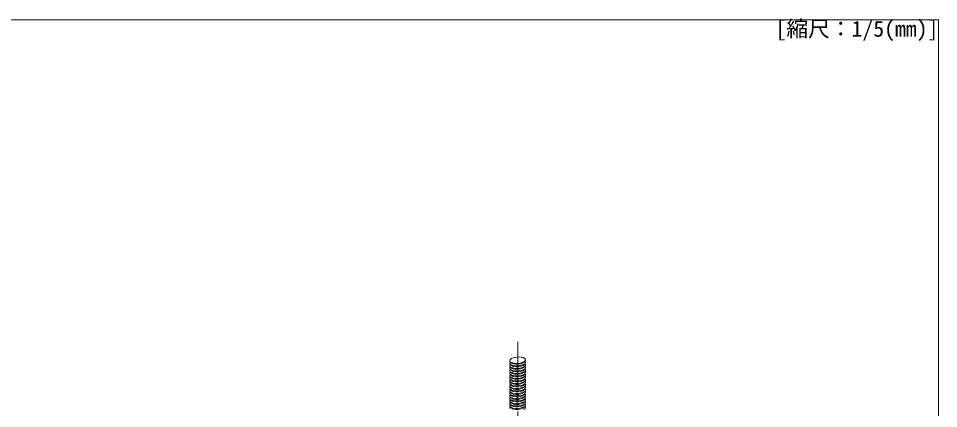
# Model space of a CAD drawing. Units: millimetres on the paper, with parts at other scales. Extents: x -195 to 195, y -135 to 133.
# Drawn here: x 89.2 to 195, y 87.8 to 132.7 of the extents above; entities that cross this region are included whole.
import ezdxf
from ezdxf.enums import TextEntityAlignment as Align

# ---------------------------------------------------------------- set-up
doc = ezdxf.new("R2010")
doc.units = ezdxf.units.MM
doc.linetypes.add('CHAIN1', pattern=[8, 5, -1, 1, -1])
for name, color, linetype, lineweight in [('3-0_中心線', 4, 'CHAIN1', 9), ('3-1_吊り材', 7, 'Continuous', 18), ('F-3_野縁', 7, 'Continuous', 18)]:
    doc.layers.add(name, color=color, linetype=linetype, lineweight=lineweight)
doc.styles.add('ＭＳ ゴシック', font='')
doc.styles.get('ＭＳ ゴシック').set_extended_font_data('MS Gothic')

msp = doc.modelspace()

# ---------------------------------------------------------------- linework, layer by layer
at = {"layer": '3-0_中心線'}
msp.add_line((146.6, 58.502), (146.6, 96.328), dxfattribs=at)
at = {"layer": '3-1_吊り材'}
for centre, radius, start, end in [((145.944, 93.304), 0.241, 149.19629, 182.65442), ((145.822, 93.303), 0.119, 185.22946, 230.62993), ((145.944, 93.016), 0.241, 149.19629, 182.65442), ((146.138, 93.171), 0.476, 121.92264, 147.43625), ((146.138, 92.883), 0.476, 139.82249, 147.43625), ((146.246, 93.848), 0.809, 231.87604, 255.52188), ((146.01, 93.168), 0.217, 177.49636, 182.65442), ((145.9, 93.168), 0.108, 185.22946, 230.62993), ((146.704, 91.838), 1.919, 76.41743, 115.19315), ((146.496, 94.929), 1.919, 256.41753, 295.19316), ((147.054, 93.128), 0.403, 83.63104, 83.6311), ((146.894, 92.759), 0.98, 63.1291, 74.57149), ((147.105, 93.259), 0.447, 83.63104, 83.6311), ((147.105, 92.971), 0.447, 83.63104, 83.6311), ((147.105, 92.683), 0.447, 83.63104, 83.6311), ((147.009, 93.489), 0.481, 298.99318, 322.68176), ((147.054, 93.66), 0.535, 298.99318, 322.68176), ((147.054, 93.674), 0.546, 298.34956, 298.34959), ((146.99, 93.008), 0.715, 50.99548, 60.99356), ((147.273, 93.275), 0.142, 326.64903, 356.1021), ((146.99, 92.72), 0.715, 50.99548, 51.79807), ((147.293, 93.408), 0.214, 18.32616, 46.81763), ((147.293, 93.12), 0.214, 18.32616, 46.81763), ((147.348, 93.423), 0.158, 326.64903, 19.34467), ((147.348, 93.135), 0.158, 326.64903, 19.34467), ((145.822, 93.016), 0.119, 185.22946, 230.62993), ((145.944, 92.728), 0.241, 149.19629, 182.65442), ((145.822, 92.728), 0.119, 185.22946, 230.62993), ((145.944, 92.44), 0.241, 149.19629, 182.65442), ((145.822, 92.44), 0.119, 185.22946, 230.62993), ((145.944, 92.152), 0.241, 149.19629, 182.65442), ((145.822, 92.152), 0.119, 185.22946, 230.62993), ((146.138, 92.595), 0.476, 139.82249, 147.43625), ((146.138, 92.307), 0.476, 139.82249, 147.43625), ((146.138, 92.019), 0.476, 139.82249, 147.43625), ((146.246, 93.56), 0.809, 231.87604, 255.52188), ((146.246, 93.272), 0.809, 231.87604, 255.52188), ((146.246, 92.984), 0.809, 231.87604, 255.52188), ((146.246, 92.696), 0.809, 231.87604, 255.52188), ((146.01, 92.88), 0.217, 177.49636, 182.65442), ((145.9, 92.88), 0.108, 185.22946, 230.62993), ((146.01, 92.592), 0.217, 177.49636, 182.65442), ((145.9, 92.592), 0.108, 185.22946, 230.62993), ((146.01, 92.304), 0.217, 177.49636, 182.65442), ((145.9, 92.304), 0.108, 185.22946, 230.62993), ((146.282, 93.657), 0.728, 231.87604, 255.52188), ((146.282, 93.369), 0.728, 231.87604, 255.52188), ((146.282, 93.081), 0.728, 231.87604, 255.52188), ((146.282, 92.794), 0.728, 231.87604, 255.52188), ((146.21, 93.679), 0.637, 254.92072, 255.07927), ((146.21, 93.391), 0.637, 254.92072, 255.07927), ((146.21, 93.103), 0.637, 254.92072, 255.07927), ((146.21, 92.815), 0.637, 254.92072, 255.07927), ((146.496, 94.641), 1.919, 256.41753, 295.19316), ((146.496, 94.353), 1.919, 256.41753, 295.19316), ((146.496, 94.066), 1.919, 256.41753, 295.19316), ((146.249, 93.506), 0.573, 254.92072, 255.07927), ((146.249, 93.218), 0.573, 254.92072, 255.07927), ((146.249, 92.93), 0.573, 254.92072, 255.07927), ((146.249, 92.642), 0.573, 254.92072, 255.07927), ((146.507, 94.631), 1.728, 256.41753, 295.19316), ((146.507, 94.343), 1.728, 256.41753, 295.19316), ((146.507, 94.055), 1.728, 256.41753, 295.19316), ((146.507, 93.767), 1.728, 256.41753, 295.19316), ((147.105, 92.395), 0.447, 83.63104, 83.6311), ((147.105, 92.108), 0.447, 83.63104, 83.6311), ((147.105, 91.82), 0.447, 83.63104, 83.6311), ((147.008, 93.501), 0.492, 298.34956, 298.34959), ((147.009, 93.201), 0.481, 298.99318, 322.68176), ((147.008, 93.213), 0.492, 298.34956, 298.34959), ((147.009, 92.913), 0.481, 298.99318, 322.68176), ((147.008, 92.925), 0.492, 298.34956, 298.34959), ((147.009, 92.625), 0.481, 298.99318, 322.68176), ((147.008, 92.637), 0.492, 298.34956, 298.34959), ((147.054, 93.372), 0.535, 298.99318, 322.68176), ((147.054, 93.084), 0.535, 298.99318, 322.68176), ((147.054, 92.797), 0.535, 298.99318, 322.68176), ((147.054, 92.509), 0.535, 298.99318, 322.68176), ((147.054, 93.386), 0.546, 298.34956, 298.34959), ((147.054, 93.098), 0.546, 298.34956, 298.34959), ((147.054, 92.81), 0.546, 298.34956, 298.34959), ((147.273, 92.987), 0.142, 326.64903, 356.1021), ((147.273, 92.699), 0.142, 326.64903, 356.1021), ((147.273, 92.411), 0.142, 326.64903, 356.1021), ((147.273, 92.123), 0.142, 326.64903, 356.1021), ((146.99, 92.432), 0.715, 50.99548, 51.79807), ((146.99, 92.144), 0.715, 50.99548, 51.79807), ((146.99, 91.856), 0.715, 50.99548, 51.79807), ((146.99, 91.568), 0.715, 50.99548, 51.79807), ((147.293, 92.832), 0.214, 18.32616, 46.81763), ((147.293, 92.544), 0.214, 18.32616, 46.81763), ((147.293, 92.256), 0.214, 18.32616, 46.81763), ((147.293, 91.968), 0.214, 18.32616, 46.81763), ((147.348, 92.847), 0.158, 326.64903, 19.34467), ((147.348, 92.559), 0.158, 326.64903, 19.34467), ((147.348, 92.271), 0.158, 326.64903, 19.34467), ((145.944, 91.864), 0.241, 149.19629, 182.65442), ((145.822, 91.864), 0.119, 185.22946, 230.62993), ((145.944, 91.576), 0.241, 149.19629, 182.65442), ((145.822, 91.576), 0.119, 185.22946, 230.62993), ((145.944, 91.288), 0.241, 149.19629, 182.65442), ((145.822, 91.288), 0.119, 185.22946, 230.62993), ((145.944, 91), 0.241, 149.19629, 182.65442), ((146.138, 91.731), 0.476, 139.82249, 147.43625), ((146.138, 91.443), 0.476, 139.82249, 147.43625), ((146.138, 91.155), 0.476, 139.82249, 147.43625), ((146.138, 90.867), 0.476, 139.82249, 147.43625), ((146.246, 92.408), 0.809, 231.87604, 255.52188), ((146.246, 92.12), 0.809, 231.87604, 255.52188), ((146.246, 91.832), 0.809, 231.87604, 255.52188), ((146.01, 92.016), 0.217, 177.49636, 182.65442), ((145.9, 92.016), 0.108, 185.22946, 230.62993), ((146.01, 91.728), 0.217, 177.49636, 182.65442), ((145.9, 91.728), 0.108, 185.22946, 230.62993), ((146.01, 91.44), 0.217, 177.49636, 182.65442), ((145.9, 91.44), 0.108, 185.22946, 230.62993), ((146.01, 91.152), 0.217, 177.49636, 182.65442), ((145.9, 91.152), 0.108, 185.22946, 230.62993), ((146.282, 92.506), 0.728, 231.87604, 255.52188), ((146.282, 92.218), 0.728, 231.87604, 255.52188), ((146.282, 91.93), 0.728, 231.87604, 255.52188), ((146.282, 91.642), 0.728, 231.87604, 255.52188), ((146.21, 92.527), 0.637, 254.92072, 255.07927), ((146.21, 92.239), 0.637, 254.92072, 255.07927), ((146.21, 91.951), 0.637, 254.92072, 255.07927), ((146.21, 91.663), 0.637, 254.92072, 255.07927), ((146.496, 93.778), 1.919, 256.41753, 295.19316), ((146.496, 93.49), 1.919, 256.41753, 295.19316), ((146.496, 93.202), 1.919, 256.41753, 295.19316), ((146.496, 92.914), 1.919, 256.41753, 295.19316), ((146.249, 92.354), 0.573, 254.92072, 255.07927), ((146.249, 92.066), 0.573, 254.92072, 255.07927), ((146.249, 91.778), 0.573, 254.92072, 255.07927), ((146.507, 93.479), 1.728, 256.41753, 295.19316), ((146.507, 93.191), 1.728, 256.41753, 295.19316), ((146.507, 92.903), 1.728, 256.41753, 295.19316), ((146.507, 92.615), 1.728, 256.41753, 295.19316), ((147.105, 91.532), 0.447, 83.63104, 83.6311), ((147.105, 91.244), 0.447, 83.63104, 83.6311), ((147.105, 90.956), 0.447, 83.63104, 83.6311), ((147.105, 90.668), 0.447, 83.63104, 83.6311), ((147.009, 92.337), 0.481, 298.99318, 322.68176), ((147.008, 92.349), 0.492, 298.34956, 298.34959), ((147.009, 92.049), 0.481, 298.99318, 322.68176), ((147.008, 92.061), 0.492, 298.34956, 298.34959), ((147.009, 91.761), 0.481, 298.99318, 322.68176), ((147.008, 91.773), 0.492, 298.34956, 298.34959), ((147.009, 91.473), 0.481, 298.99318, 322.68176), ((147.008, 91.485), 0.492, 298.34956, 298.34959), ((147.054, 92.221), 0.535, 298.99318, 322.68176), ((147.054, 91.933), 0.535, 298.99318, 322.68176), ((147.054, 91.645), 0.535, 298.99318, 322.68176), ((147.054, 91.357), 0.535, 298.99318, 322.68176), ((147.054, 92.522), 0.546, 298.34956, 298.34959), ((147.054, 92.234), 0.546, 298.34956, 298.34959), ((147.054, 91.946), 0.546, 298.34956, 298.34959), ((147.054, 91.658), 0.546, 298.34956, 298.34959), ((147.273, 91.835), 0.142, 326.64903, 356.1021), ((147.273, 91.547), 0.142, 326.64903, 356.1021), ((147.273, 91.259), 0.142, 326.64903, 356.1021), ((146.99, 91.28), 0.715, 50.99548, 51.79807), ((146.99, 90.992), 0.715, 50.99548, 51.79807), ((146.99, 90.704), 0.715, 50.99548, 51.79807), ((147.293, 91.68), 0.214, 18.32616, 46.81763), ((147.293, 91.392), 0.214, 18.32616, 46.81763), ((147.293, 91.104), 0.214, 18.32616, 46.81763), ((147.348, 91.983), 0.158, 326.64903, 19.34467), ((147.348, 91.695), 0.158, 326.64903, 19.34467), ((147.348, 91.407), 0.158, 326.64903, 19.34467), ((147.348, 91.119), 0.158, 326.64903, 19.34467), ((145.822, 91), 0.119, 185.22946, 230.62993), ((145.944, 90.712), 0.241, 149.19629, 182.65442), ((145.822, 90.712), 0.119, 185.22946, 230.62993), ((145.944, 90.424), 0.241, 149.19629, 182.65442), ((145.822, 90.424), 0.119, 185.22946, 230.62993), ((145.944, 90.136), 0.241, 149.19629, 182.65442), ((145.822, 90.136), 0.119, 185.22946, 230.62993), ((145.944, 89.848), 0.241, 149.19629, 182.65442), ((146.138, 90.579), 0.476, 139.82249, 147.43625), ((146.138, 90.292), 0.476, 139.82249, 147.43625), ((146.138, 90.004), 0.476, 139.82249, 147.43625), ((146.138, 89.716), 0.476, 139.82249, 147.43625), ((146.246, 91.544), 0.809, 231.87604, 255.52188), ((146.246, 91.256), 0.809, 231.87604, 255.52188), ((146.246, 90.968), 0.809, 231.87604, 255.52188), ((146.246, 90.68), 0.809, 231.87604, 255.52188), ((146.01, 90.864), 0.217, 177.49636, 182.65442), ((145.9, 90.864), 0.108, 185.22946, 230.62993), ((146.01, 90.576), 0.217, 177.49636, 182.65442), ((145.9, 90.576), 0.108, 185.22946, 230.62993), ((146.01, 90.288), 0.217, 177.49636, 182.65442), ((145.9, 90.288), 0.108, 185.22946, 230.62993), ((146.01, 90), 0.217, 177.49636, 182.65442), ((145.9, 90), 0.108, 185.22946, 230.62993), ((146.282, 91.354), 0.728, 231.87604, 255.52188), ((146.282, 91.066), 0.728, 231.87604, 255.52188), ((146.282, 90.778), 0.728, 231.87604, 255.52188), ((146.21, 91.376), 0.637, 254.92072, 255.07927), ((146.21, 91.088), 0.637, 254.92072, 255.07927), ((146.21, 90.8), 0.637, 254.92072, 255.07927), ((146.496, 92.626), 1.919, 256.41753, 295.19316), ((146.496, 92.338), 1.919, 256.41753, 295.19316), ((146.496, 92.05), 1.919, 256.41753, 295.19316), ((146.496, 91.762), 1.919, 256.41753, 295.19316), ((146.249, 91.49), 0.573, 254.92072, 255.07927), ((146.249, 91.202), 0.573, 254.92072, 255.07927), ((146.249, 90.914), 0.573, 254.92072, 255.07927), ((146.249, 90.626), 0.573, 254.92072, 255.07927), ((146.507, 92.327), 1.728, 256.41753, 295.19316), ((146.507, 92.039), 1.728, 256.41753, 295.19316), ((146.507, 91.751), 1.728, 256.41753, 295.19316), ((147.105, 90.38), 0.447, 83.63104, 83.6311), ((147.105, 90.092), 0.447, 83.63104, 83.6311), ((147.105, 89.804), 0.447, 83.63104, 83.6311), ((147.105, 89.516), 0.447, 83.63104, 83.6311), ((147.009, 91.185), 0.481, 298.99318, 322.68176), ((147.008, 91.197), 0.492, 298.34956, 298.34959), ((147.009, 90.897), 0.481, 298.99318, 322.68176), ((147.008, 90.909), 0.492, 298.34956, 298.34959), ((147.009, 90.609), 0.481, 298.99318, 322.68176), ((147.008, 90.621), 0.492, 298.34956, 298.34959), ((147.009, 90.321), 0.481, 298.99318, 322.68176), ((147.054, 91.069), 0.535, 298.99318, 322.68176), ((147.054, 90.781), 0.535, 298.99318, 322.68176), ((147.054, 90.493), 0.535, 298.99318, 322.68176), ((147.054, 91.37), 0.546, 298.34956, 298.34959), ((147.054, 91.082), 0.546, 298.34956, 298.34959), ((147.054, 90.794), 0.546, 298.34956, 298.34959), ((147.054, 90.506), 0.546, 298.34956, 298.34959), ((147.273, 90.971), 0.142, 326.64903, 356.1021), ((147.273, 90.683), 0.142, 326.64903, 356.1021), ((147.273, 90.395), 0.142, 326.64903, 356.1021), ((147.273, 90.107), 0.142, 326.64903, 356.1021), ((146.99, 90.417), 0.715, 50.99548, 51.79807), ((146.99, 90.129), 0.715, 50.99548, 51.79807), ((146.99, 89.841), 0.715, 50.99548, 51.79807), ((146.99, 89.553), 0.715, 50.99548, 51.79807), ((147.293, 90.816), 0.214, 18.32616, 46.81763), ((147.293, 90.528), 0.214, 18.32616, 46.81763), ((147.293, 90.24), 0.214, 18.32616, 46.81763), ((147.293, 89.952), 0.214, 18.32616, 46.81763), ((147.348, 90.831), 0.158, 326.64903, 19.34467), ((147.348, 90.543), 0.158, 326.64903, 19.34467), ((147.348, 90.255), 0.158, 326.64903, 19.34467), ((147.348, 89.967), 0.158, 326.64903, 19.34467), ((145.822, 89.848), 0.119, 185.22946, 230.62993), ((145.944, 89.56), 0.241, 149.19629, 182.65442), ((145.822, 89.56), 0.119, 185.22946, 230.62993), ((145.944, 89.272), 0.241, 149.19629, 182.65442), ((145.822, 89.272), 0.119, 185.22946, 230.62993), ((145.944, 88.984), 0.241, 149.19629, 182.65442), ((145.822, 88.984), 0.119, 185.22946, 230.62993), ((146.138, 89.428), 0.476, 139.82249, 147.43625), ((146.138, 89.14), 0.476, 139.82249, 147.43625), ((146.138, 88.852), 0.476, 139.82249, 147.43625), ((146.246, 90.392), 0.809, 231.87604, 255.52188), ((146.246, 90.104), 0.809, 231.87604, 255.52188), ((146.246, 89.816), 0.809, 231.87604, 255.52188), ((146.246, 89.528), 0.809, 231.87604, 255.52188), ((146.01, 89.712), 0.217, 177.49636, 182.65442), ((145.9, 89.712), 0.108, 185.22946, 230.62993), ((146.01, 89.424), 0.217, 177.49636, 182.65442), ((145.9, 89.424), 0.108, 185.22946, 230.62993), ((146.01, 89.136), 0.217, 177.49636, 182.65442), ((145.9, 89.136), 0.108, 185.22946, 230.62993), ((146.282, 90.49), 0.728, 231.87604, 255.52188), ((146.282, 90.202), 0.728, 231.87604, 255.52188), ((146.282, 89.914), 0.728, 231.87604, 255.52188), ((146.282, 89.626), 0.728, 231.87604, 255.52188), ((146.21, 90.512), 0.637, 254.92072, 255.07927), ((146.21, 90.224), 0.637, 254.92072, 255.07927), ((146.21, 89.936), 0.637, 254.92072, 255.07927), ((146.21, 89.648), 0.637, 254.92072, 255.07927), ((146.496, 91.474), 1.919, 256.41753, 295.19316), ((146.496, 91.186), 1.919, 256.41753, 295.19316), ((146.496, 90.898), 1.919, 256.41753, 295.19316), ((146.249, 90.338), 0.573, 254.92072, 255.07927), ((146.249, 90.05), 0.573, 254.92072, 255.07927), ((146.249, 89.762), 0.573, 254.92072, 255.07927), ((146.249, 89.474), 0.573, 254.92072, 255.07927), ((146.507, 91.463), 1.728, 256.41753, 295.19316), ((146.507, 91.175), 1.728, 256.41753, 295.19316), ((146.507, 90.887), 1.728, 256.41753, 295.19316), ((146.507, 90.599), 1.728, 256.41753, 295.19316), ((147.105, 89.228), 0.447, 83.63104, 83.6311), ((147.105, 88.94), 0.447, 83.63104, 83.6311), ((147.105, 88.652), 0.447, 83.63104, 83.6311), ((147.008, 90.333), 0.492, 298.34956, 298.34959), ((147.009, 90.033), 0.481, 298.99318, 322.68176), ((147.008, 90.045), 0.492, 298.34956, 298.34959), ((147.009, 89.745), 0.481, 298.99318, 322.68176), ((147.008, 89.757), 0.492, 298.34956, 298.34959), ((147.009, 89.457), 0.481, 298.99318, 322.68176), ((147.008, 89.469), 0.492, 298.34956, 298.34959), ((147.054, 90.205), 0.535, 298.99318, 322.68176), ((147.054, 89.917), 0.535, 298.99318, 322.68176), ((147.054, 89.629), 0.535, 298.99318, 322.68176), ((147.054, 89.341), 0.535, 298.99318, 322.68176), ((147.054, 90.218), 0.546, 298.34956, 298.34959), ((147.054, 89.93), 0.546, 298.34956, 298.34959), ((147.054, 89.642), 0.546, 298.34956, 298.34959), ((147.273, 89.819), 0.142, 326.64903, 356.1021), ((147.273, 89.531), 0.142, 326.64903, 356.1021), ((147.273, 89.243), 0.142, 326.64903, 356.1021), ((147.273, 88.956), 0.142, 326.64903, 356.1021), ((146.99, 89.265), 0.715, 50.99548, 51.79807), ((146.99, 88.977), 0.715, 50.99548, 51.79807), ((146.99, 88.689), 0.715, 50.99548, 51.79807), ((146.99, 88.401), 0.715, 50.99548, 51.79807), ((147.293, 89.664), 0.214, 18.32616, 46.81763), ((147.293, 89.376), 0.214, 18.32616, 46.81763), ((147.293, 89.088), 0.214, 18.32616, 46.81763), ((147.293, 88.8), 0.214, 18.32616, 46.81763), ((147.348, 89.679), 0.158, 326.64903, 19.34467), ((147.348, 89.391), 0.158, 326.64903, 19.34467), ((147.348, 89.103), 0.158, 326.64903, 19.34467), ((145.944, 88.696), 0.241, 149.19629, 182.65442), ((145.822, 88.696), 0.119, 185.22946, 230.62993), ((145.944, 88.409), 0.241, 149.19629, 182.65442), ((145.822, 88.408), 0.119, 185.22946, 230.62993), ((145.944, 88.121), 0.241, 149.19629, 182.65442), ((145.822, 88.12), 0.119, 185.22946, 230.62993), ((145.944, 87.833), 0.241, 149.19629, 182.65442), ((146.138, 88.564), 0.476, 139.82249, 147.43625), ((146.138, 88.276), 0.476, 139.82249, 147.43625), ((146.138, 87.988), 0.476, 139.82249, 147.43625), ((146.138, 87.7), 0.476, 139.82249, 147.43625), ((146.246, 89.241), 0.809, 231.87604, 255.52188), ((146.246, 88.953), 0.809, 231.87604, 255.52188), ((146.246, 88.665), 0.809, 231.87604, 255.52188), ((146.01, 88.848), 0.217, 177.49636, 182.65442), ((145.9, 88.848), 0.108, 185.22946, 230.62993), ((146.01, 88.56), 0.217, 177.49636, 182.65442), ((145.9, 88.56), 0.108, 185.22946, 230.62993), ((146.01, 88.273), 0.217, 177.49636, 182.65442), ((145.9, 88.272), 0.108, 185.22946, 230.62993), ((146.01, 87.985), 0.217, 177.49636, 182.65442), ((145.9, 87.984), 0.108, 185.22946, 230.62993), ((146.282, 89.338), 0.728, 231.87604, 255.52188), ((146.282, 89.05), 0.728, 231.87604, 255.52188), ((146.282, 88.762), 0.728, 231.87604, 255.52188), ((146.282, 88.474), 0.728, 231.87604, 255.52188), ((146.21, 89.36), 0.637, 254.92072, 255.07927), ((146.21, 89.072), 0.637, 254.92072, 255.07927), ((146.21, 88.784), 0.637, 254.92072, 255.07927), ((146.21, 88.496), 0.637, 254.92072, 255.07927), ((146.496, 90.61), 1.919, 256.41753, 295.19316), ((146.496, 90.322), 1.919, 256.41753, 295.19316), ((146.496, 90.034), 1.919, 256.41753, 295.19316), ((146.496, 89.746), 1.919, 256.41753, 295.19316), ((146.249, 89.186), 0.573, 254.92072, 255.07927), ((146.249, 88.898), 0.573, 254.92072, 255.07927), ((146.249, 88.61), 0.573, 254.92072, 255.07927), ((146.507, 90.312), 1.728, 256.41753, 295.19316), ((146.507, 90.024), 1.728, 256.41753, 295.19316), ((146.507, 89.736), 1.728, 256.41753, 295.19316), ((146.507, 89.448), 1.728, 256.41753, 295.19316), ((147.105, 88.364), 0.447, 83.63104, 83.6311), ((147.105, 88.076), 0.447, 83.63104, 83.6311), ((147.105, 87.788), 0.447, 83.63104, 83.6311), ((147.105, 87.5), 0.447, 83.63104, 83.6311), ((147.009, 89.169), 0.481, 298.99318, 322.68176), ((147.008, 89.181), 0.492, 298.34956, 298.34959), ((147.009, 88.881), 0.481, 298.99318, 322.68176), ((147.008, 88.893), 0.492, 298.34956, 298.34959), ((147.009, 88.594), 0.481, 298.99318, 322.68176), ((147.008, 88.605), 0.492, 298.34956, 298.34959), ((147.009, 88.306), 0.481, 298.99318, 322.68176), ((147.008, 88.317), 0.492, 298.34956, 298.34959), ((147.054, 89.053), 0.535, 298.99318, 322.68176), ((147.054, 88.765), 0.535, 298.99318, 322.68176), ((147.054, 88.477), 0.535, 298.99318, 322.68176), ((147.054, 88.189), 0.535, 298.99318, 322.68176), ((147.054, 89.354), 0.546, 298.34956, 298.34959), ((147.054, 89.066), 0.546, 298.34956, 298.34959), ((147.054, 88.778), 0.546, 298.34956, 298.34959), ((147.054, 88.49), 0.546, 298.34956, 298.34959), ((147.273, 88.668), 0.142, 326.64903, 356.1021), ((147.273, 88.38), 0.142, 326.64903, 356.1021), ((147.273, 88.092), 0.142, 326.64903, 356.1021), ((146.99, 88.113), 0.715, 50.99548, 51.79807), ((146.99, 87.825), 0.715, 50.99548, 51.79807), ((146.99, 87.537), 0.715, 50.99548, 51.79807), ((147.293, 88.512), 0.214, 18.32616, 46.81763), ((147.293, 88.224), 0.214, 18.32616, 46.81763), ((147.293, 87.937), 0.214, 18.32616, 46.81763), ((147.348, 88.815), 0.158, 326.64903, 19.34467), ((147.348, 88.528), 0.158, 326.64903, 19.34467), ((147.348, 88.24), 0.158, 326.64903, 19.34467), ((147.348, 87.952), 0.158, 326.64903, 19.34467)]:
    msp.add_arc(centre, radius, start, end, dxfattribs=at)
at = {"layer": 'F-3_野縁', "color": 3}
for p, q in [((-195, 132.5), (195, 132.5)), ((195, 132.5), (195, -132.5))]:
    msp.add_line(p, q, dxfattribs=at)

# ---------------------------------------------------------------- texts
at = {"layer": 'F-3_野縁', "style": 'ＭＳ ゴシック'}
msp.add_text('[縮尺：1/5(mm)]', height=1.833, dxfattribs=at).set_placement((176.25, 130), align=Align.BOTTOM_LEFT)

doc.saveas('drawing.dxf')
